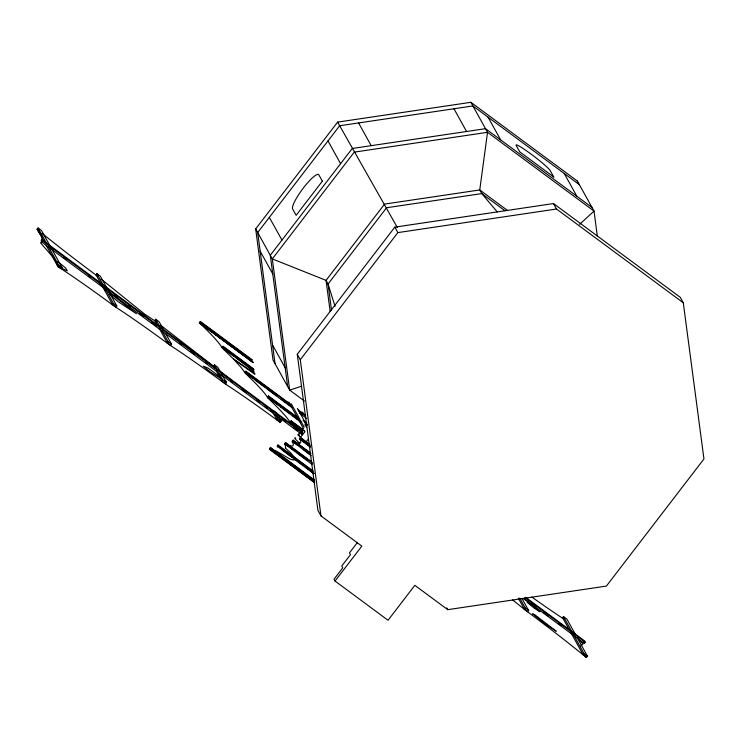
<?xml version="1.0" encoding="UTF-8"?>
<svg xmlns="http://www.w3.org/2000/svg" width="741" height="741" viewBox="0 0 741 741"><rect width="100%" height="100%" fill="white"/><g stroke="black" fill="none" stroke-linecap="round" stroke-linejoin="round"><path stroke-width="1.11" d="M44.423 242.15L37.198 229.117L38.069 227.978L41.477 230.497L50.369 246.54M302.337 432.151L42.005 239.621L41.135 240.76L41.941 242.214L302.272 434.745M41.941 242.214L42.811 241.075L42.005 239.621M48.35 246.531L58.641 265.083L57.761 266.223L61.17 268.742L62.049 267.603L51.481 248.55M100.971 283.71L96.006 274.754L96.886 273.624L100.285 276.143L107.454 289.064M108.556 291.056L116.828 305.968L115.948 307.107L112.539 304.588L113.419 303.449L105.148 288.536M163.983 330.597L159.102 321.779L155.693 319.26L154.823 320.399L157.537 325.299M165.614 333.533L171.588 344.296L170.708 345.436L167.299 342.916L168.179 341.777L161.946 330.542M304.486 401.066L289.666 390.109L273.031 360.098L255.673 228.895L337.627 122.117L470.887 102.304L577.387 181.073L594.023 211.083L597.339 236.184M252.431 359.987L200.311 321.446L199.44 322.585L252.94 362.627M199.894 323.4L200.765 322.261L200.311 321.446M253.607 368.907L223.022 346.288L222.152 347.427L254.117 371.547M222.606 348.242L223.476 347.103L223.022 346.288M220.031 371.241L217.91 367.425L214.51 364.905L213.63 366.045L214.686 367.953M221.615 374.103L226.385 382.699L225.505 383.838L222.105 381.319L222.976 380.179L219.271 373.492M291.871 407.522L245.002 372.371L245.873 371.232L289.926 403.817M245.456 373.195L246.327 372.056L245.873 371.232M335.025 581.055L361.83 546.126L320.964 515.903L317.935 510.447L297.271 354.263L394.833 227.144L553.481 203.553L680.266 297.326L683.285 302.782L703.95 458.966L606.388 586.085L447.749 609.667L414.84 585.334L388.034 620.263L335.025 581.055L334.015 579.24L342.759 567.847L341.749 566.031L350.493 554.639L349.483 552.823L357.477 542.412M297.521 417.479L268.437 395.972L267.566 397.111L300.281 421.786M268.02 397.926L268.89 396.787L268.437 395.972M320.964 515.903L300.3 359.718L397.861 232.6L556.5 209.018L683.285 302.782M278.94 417.063L281.163 421.064L280.283 422.203L276.884 419.684L277.755 418.545L275.532 414.543M314.666 482.447L269.539 448.592L270.409 447.453L314.156 479.798M301.828 430.984L290.268 421.953L291.148 420.814L302.254 429.03M270.409 447.453L270.863 448.268L269.993 449.407L308.275 477.713M290.722 422.768L291.602 421.629L291.148 420.814M313.211 471.054L277.995 445.008L277.125 446.147L313.721 473.694M277.579 446.962L278.449 445.823L277.995 445.008M312.081 464.431L284.711 443.711L285.581 442.572L311.572 461.791M285.165 444.526L286.035 443.387L285.581 442.572M311.183 455.724L292.287 441.265L293.167 440.126L310.683 453.084M303.903 430.169L304.792 431.762L300.42 437.459L297.762 434.55L298.651 434.272L302.402 429.391M292.741 442.081L293.621 440.941L293.167 440.126M310.507 447.175L299.873 438.829L300.744 437.69L309.08 443.85M300.327 439.645L301.198 438.505L300.744 437.69M305.913 442.21L308.413 438.959M522.025 598.598L528.639 610.528L527.768 611.668L524.359 609.148L525.23 608.009L519.719 598.07M575.544 634.694L566.884 619.068L563.475 616.549L562.604 617.688L569.829 630.721M523.952 598.691L584.39 643.392L585.26 642.252L584.454 640.789L525.878 597.478M577.165 637.621L587.446 656.174L586.576 657.313L583.167 654.794L584.047 653.655L563.475 616.549M579.592 224.347L594.023 211.083L487.522 132.315L470.887 102.304M42.015 241.52L40.514 242.816L54.278 258.665M580.722 645.93L582.963 643.985L577.711 638.01M292.371 441.617L292.26 441.664A142.55 12.551 37.5 0 1 285.007 444.23L285.785 447.759L285.239 447.953L290.917 453.094L294.251 457.41M301.587 386.191L289.666 390.109L272.308 258.905L255.673 228.895M303.023 428.576L302.133 428.854L304.792 431.762M295.603 459.568L293.158 460.013L290.018 459.077L276.31 451.112L269.844 449.592L314.536 482.724M212.361 366.147L214.455 366.925L160.825 325.364M534.567 606.147L523.09 598.367M220.772 378.531L210.277 371.871L203.191 366.1L208.23 368.175L220.04 376.91M224.523 380.587L226.403 381.615L224.588 380.272M303.05 420.675L306.913 423.092M156.379 321.853L144.995 314.388L101.119 279.042M254.876 373.353L233.572 359.144L222.115 347.816A151.21 13.31 37.5 0 0 199.292 322.77L250.995 360.839M232.109 346.807L213.853 333.32M233.98 348.168L237.722 350.891M579.406 184.704L472.906 105.944L339.647 125.757L257.692 232.535L275.05 363.729M592.003 207.443L485.503 128.684L352.244 148.487L270.289 255.275L287.647 386.469M507.594 210.527L479.76 189.946L384.579 204.099L326.04 280.367L330.125 311.22M504.973 210.74L481.78 193.586L479.76 189.946L487.522 132.315L354.263 152.127L272.308 258.905L326.04 280.367L328.059 284.007L335.043 306.339M200.765 322.261L251.949 360.117M233.165 347.52L199.44 322.585L203.043 325.262M233.878 348.048L243.178 354.93M247.837 358.366L253.422 362.497M223.476 347.103L254.061 369.722M224.931 349.483L234.193 356.338M236.055 357.708L245.317 364.563M247.17 365.934L253.663 370.732M298.206 409.94L305.57 415.386M246.327 372.056L290.889 405.003M298.308 410.495L305.737 415.988M245.002 372.371L253.357 378.549M255.21 379.92L264.491 386.793M267.279 388.849L276.56 395.713M281.2 399.149L290.491 406.012M300.698 413.561L302.55 414.941M299.29 413.006L306.718 418.498M304.783 422.852L307.515 424.871M268.89 396.787L298.391 418.609M269.409 398.473L278.625 405.29M280.469 406.652L289.685 413.469M292.454 415.516L300.753 421.657M96.006 274.754L97.71 276.022M291.602 421.629L302.708 429.845M290.268 421.953L295.826 426.056M300.448 429.484L302.3 430.854M301.689 431.179L290.574 422.963A151.21 13.31 37.5 0 0 267.76 397.917A142.55 12.551 37.5 0 0 245.614 373.603L240.992 367.286L233.572 359.144L254.913 374.4M273.318 410.542L276.726 413.061L277.838 415.062M42.811 241.075L303.143 433.605M524.823 597.552L585.26 642.252M49.499 246.948L53.222 249.698M63.448 257.266L66.236 259.331M88.549 275.828L90.411 277.208M99.711 284.081L104.361 287.517M114.586 295.085L117.374 297.15M128.536 305.394L130.388 306.774M139.688 313.647L143.411 316.398M151.775 322.585L156.425 326.021M179.665 343.213L181.526 344.593M190.826 351.466L194.54 354.217M205.702 362.469L207.563 363.84M230.803 381.031L232.665 382.412M241.964 389.284L246.614 392.721M256.84 400.288L259.628 402.354M270.78 410.597L272.642 411.977M281.941 418.85L285.655 421.601M294.029 427.789L297.743 430.54M532.446 604.11L536.16 606.86M543.598 612.362L548.247 615.799M558.473 623.366L561.261 625.432M277.755 418.545L281.163 421.064M222.976 380.179L226.385 382.699M301.198 438.505L310.46 445.35M308.562 444.165L306.802 442.859L308.488 444.202M299.873 438.829L304.505 442.247M306.357 443.618L310.053 446.351M168.179 341.777L171.588 344.296M309.914 446.545L299.725 439.015A146.848 12.93 37.5 0 1 295.678 442.822M113.419 303.449L116.828 305.968M525.23 608.009L528.639 610.528M58.641 265.083L62.049 267.603M584.047 653.655L587.446 656.174M293.621 440.941L310.887 453.714M292.287 441.265L297.817 445.36M303.356 449.444L309.803 454.224M286.035 443.387L312.73 463.134M284.711 443.711L294.918 451.26M296.77 452.631L306.987 460.18M278.449 445.823L312.739 471.183M282.682 450.259L291.954 457.114M293.806 458.484L303.069 465.339M304.931 466.71L314.193 473.564M270.863 448.268L314.61 480.613M269.539 448.592L274.189 452.029M276.986 454.094L289.083 463.042M293.732 466.478L300.253 471.304M304.903 474.74L314.212 481.622M204.84 326.605L212.046 331.977M57.798 261.573L65.717 268.103L67.264 270.882L57.622 266.408A151.21 13.31 37.5 0 1 113.253 305.403L115.716 307.135A141.022 12.412 37.5 0 1 169.411 344.778L170.523 345.556A142.55 12.551 37.5 0 1 224.514 383.403A151.21 13.31 37.5 0 1 280.144 422.398L279.033 420.397M302.022 412.024L303.643 413.395M108.807 292.186L136.427 313.749L118.152 301.735L109.64 294.436M497.294 211.963L481.78 193.586L386.598 207.73L328.059 284.007L331.533 310.294M52.667 257.025L55.39 260.786L57.761 266.223L46.09 245.16M585.297 655.739L586.427 657.499A151.21 13.31 37.5 0 0 526.768 611.232L524.119 609.176A141.022 12.412 37.5 0 0 512.67 599.951M37.198 229.117L41.172 235.277M37.05 229.302L41.024 235.471M564.253 173.505L576.859 196.245M553.481 203.553L556.5 209.018M488.05 117.143L500.647 139.882M453.955 108.76L466.552 131.5M358.598 122.941L371.195 145.671M337.627 122.117L397.371 227.552M394.833 227.144L397.861 232.6M327.994 140.938L340.591 163.678M583.575 641.928L584.39 643.392M570.941 632.731L583.167 654.794M518.292 598.209L524.359 609.148M269.344 217.345L281.95 240.084M260.156 251.19L272.762 273.929M446.74 607.852L447.749 609.667M297.271 354.263L300.3 359.718M272.577 345.074L285.183 367.814M297.382 408.393L306.922 425.603M291.324 403.919L304.227 427.196M288.768 402.02L303.356 428.335M301.754 431.716L302.56 433.179L301.689 434.319L300.883 432.855M298.651 434.272L300.42 437.459M279.181 420.203L280.283 422.203M272.994 412.681L276.884 419.684M214.51 364.905L217.15 369.676M216.279 370.815L222.105 381.319M155.693 319.26L160.38 327.717M159.158 328.235L167.299 342.916M96.886 273.624L103.499 285.554M103.786 287.916L105.379 290.787M102.619 286.693L112.539 304.588M60.058 266.732L61.17 268.742M38.069 227.978L46.729 243.604M41.598 236.351L42.756 240.881M577.387 181.073L577.684 183.351M564.049 619.207A151.21 13.31 37.5 0 1 531.899 597.116M96.71 275.578A151.21 13.31 37.5 0 1 42.228 233.498M267.584 408.347A146.848 12.93 37.5 0 1 264.861 406.3M231.59 380.587A146.848 12.93 37.5 0 1 218.604 370.176M299.577 443.118A16.811 1.482 37.5 0 1 295.742 438.07M306.746 427.038A16.811 1.482 37.5 0 1 305.94 424.778M322.354 181.174L296.159 215.307L292.649 208.981A21.6 4.27 -53.5 0 1 303.477 187.825A21.6 4.27 -53.5 0 1 318.843 174.848L322.354 181.174M528.583 602.859L527.129 602.238L534.141 608.074L539.948 611.714L528.583 602.859M535.53 615.336L532.631 613.78L545.228 623.931L556.259 631.258L535.53 615.336M553.759 177.016L519.719 151.831L516.208 145.505A21.6 1.899 37.5 0 1 530.964 154.008A21.6 1.899 37.5 0 1 550.257 170.689L553.759 177.016"/></g></svg>
